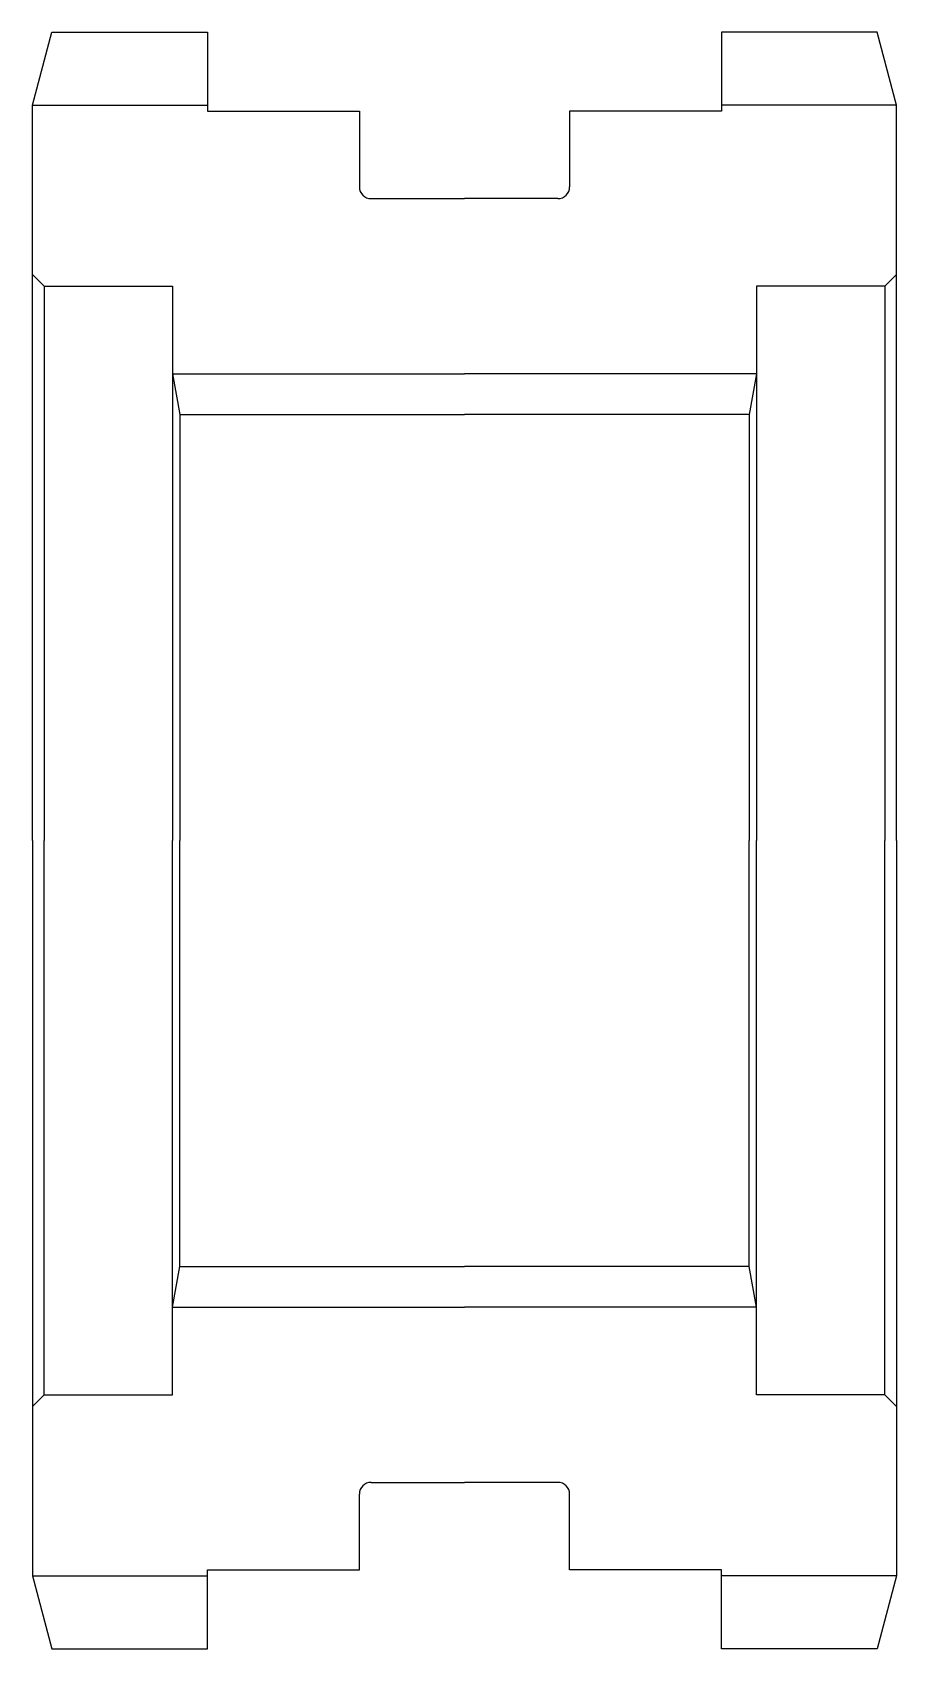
# Model space of a CAD drawing. Header units: inches. Extents: x 5 to 79, y 0 to 139.
import ezdxf

# ---------------------------------------------------------------- set-up
doc = ezdxf.new("R2010")
doc.units = ezdxf.units.IN
doc.header["$MEASUREMENT"] = 0

msp = doc.modelspace()

# ---------------------------------------------------------------- linework, layer by layer
for p, q in [((4.5, 132.25), (6.17, 138.5)), ((6.17, 138.5), (19.5, 138.5)), ((19.5, 138.5), (19.5, 131.75)), ((4.5, 69.25), (4.5, 132.25)), ((4.5, 132.25), (19.5, 132.25)), ((19.5, 131.75), (32.5, 131.75)), ((32.5, 131.75), (32.5, 125.25)), ((63.5, 131.75), (50.5, 131.75)), ((50.5, 131.75), (50.5, 125.25)), ((78.5, 132.25), (63.5, 132.25)), ((33.5, 124.25), (41.5, 124.25)), ((49.5, 124.25), (41.5, 124.25)), ((5.5, 116.75), (4.5, 117.75)), ((77.5, 116.75), (78.5, 117.75)), ((5.5, 116.75), (5.5, 69.25)), ((5.5, 116.75), (16.5, 116.75)), ((16.5, 116.75), (16.5, 109.25)), ((77.5, 116.75), (66.5, 116.75)), ((66.5, 116.75), (66.5, 109.25)), ((77.5, 116.75), (77.5, 69.25)), ((16.5, 109.25), (41.5, 109.25)), ((16.5, 109.25), (17.12, 105.75)), ((16.5, 109.25), (16.5, 69.25)), ((66.5, 109.25), (41.5, 109.25)), ((66.5, 109.25), (65.88, 105.75)), ((66.5, 109.25), (66.5, 69.25)), ((17.12, 105.75), (41.5, 105.75)), ((17.12, 105.75), (17.12, 69.25)), ((65.88, 105.75), (41.5, 105.75)), ((65.88, 105.75), (65.88, 69.25)), ((4.5, 69.25), (4.5, 6.25)), ((5.5, 21.75), (5.5, 69.25)), ((16.5, 29.25), (16.5, 69.25)), ((17.12, 32.75), (17.12, 69.25)), ((65.88, 32.75), (65.88, 69.25)), ((66.5, 29.25), (66.5, 69.25)), ((77.5, 21.75), (77.5, 69.25)), ((16.5, 29.25), (17.12, 32.75)), ((17.12, 32.75), (41.5, 32.75)), ((65.88, 32.75), (41.5, 32.75)), ((66.5, 29.25), (65.88, 32.75)), ((16.5, 29.25), (41.5, 29.25)), ((16.5, 21.75), (16.5, 29.25)), ((66.5, 29.25), (41.5, 29.25)), ((66.5, 21.75), (66.5, 29.25)), ((5.5, 21.75), (4.5, 20.75)), ((5.5, 21.75), (16.5, 21.75)), ((77.5, 21.75), (66.5, 21.75)), ((77.5, 21.75), (78.5, 20.75)), ((33.5, 14.25), (41.5, 14.25)), ((49.5, 14.25), (41.5, 14.25)), ((32.5, 6.75), (32.5, 13.25)), ((50.5, 6.75), (50.5, 13.25)), ((4.5, 6.25), (19.5, 6.25)), ((4.5, 6.25), (6.17, 0)), ((19.5, 6.75), (32.5, 6.75)), ((19.5, 0), (19.5, 6.75)), ((63.5, 6.75), (50.5, 6.75)), ((78.5, 6.25), (63.5, 6.25)), ((6.17, 0), (19.5, 0))]:
    msp.add_line(p, q)
for points in [[(78.5, 69.25), (78.5, 132.25), (76.83, 138.5), (63.5, 138.5), (63.5, 131.75)], [(78.5, 69.25), (78.5, 6.25), (76.83, 0), (63.5, 0), (63.5, 6.75)]]:
    msp.add_lwpolyline(points)
for centre, start, end in [((33.5, 125.25), 180, 270), ((49.5, 125.25), 270, 0), ((33.5, 13.25), 90, 180), ((49.5, 13.25), 0, 90)]:
    msp.add_arc(centre, 1, start, end)

doc.saveas('drawing.dxf')
